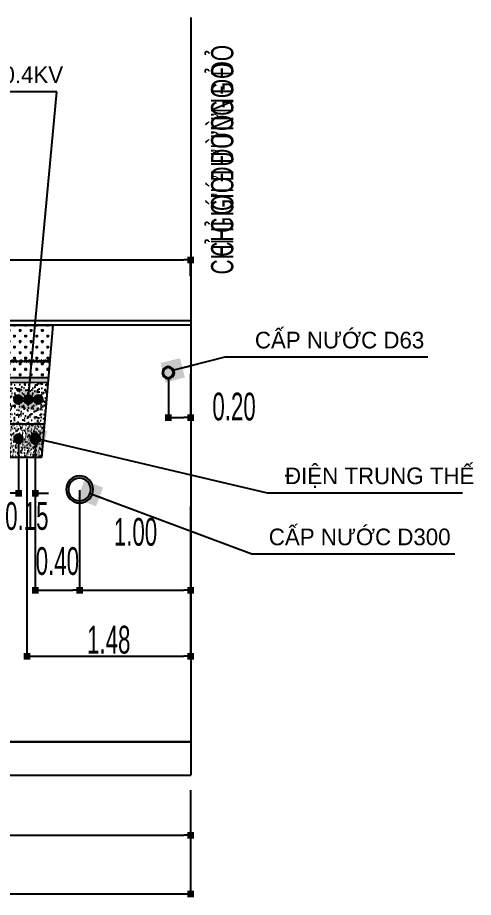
# Model space of a CAD drawing. Header units: millimetres. Extents: x 563079 to 571925, y 2063830 to 2067381.
# Drawn here: x 571092.1 to 571133.2, y 2066865.5 to 2066944.7 of the extents above; entities that cross this region are included whole.
import ezdxf

# ---------------------------------------------------------------- set-up
doc = ezdxf.new("R2010")
doc.units = ezdxf.units.MM
doc.header["$MEASUREMENT"] = 0
for name, color, linetype in [('1 LONG DUONG', 6, 'Continuous'), ('Congchiuluc', 4, 'Continuous'), ('CONGDOC', 4, 'Continuous'), ('MC', 7, 'Continuous'), ('moi', 7, 'Continuous'), ('SO', 48, 'Continuous')]:
    doc.layers.add(name, color=color, linetype=linetype)
doc.styles.add('CHUKICHTHUOC', font='', dxfattribs={"width": 0.7})
doc.styles.add('KTEN', font='')
doc.styles.add('TIEUDE', font='', dxfattribs={"width": 0.8})
doc.styles.get('CHUKICHTHUOC').set_extended_font_data('.VnArial NarrowH')
doc.styles.get('KTEN').set_extended_font_data('.VnAvantH')
doc.styles.get('TIEUDE').set_extended_font_data('.VnAvantH')
doc.dimstyles.new('DIM3', dxfattribs={"dimscale": 1.2, "dimtxt": 1.2, "dimasz": 0.4, "dimexe": 0, "dimexo": 0, "dimgap": 0.3, "dimtad": 1, "dimzin": 0, "dimdsep": 46, "dimtxsty": 'TIEUDE', "dimblk1": 'BOXFILLED', "dimblk2": 'BOXFILLED', "dimsah": 1, "dimcen": 0.09, "dimdle": 0.8, "dimclrd": 9, "dimclre": 9, "dimclrt": 7, "dimadec": 1, "dimazin": 0, "dimtfac": 1, "dimtmove": 2, "dimatfit": 3, "dimldrblk": 'BOXFILLED', "dimfxl": 1, "dimtolj": 1, "dimtzin": 0, "dimarcsym": 0})
doc.dimstyles.new('TNDH', dxfattribs={"dimscale": 0, "dimtxt": 2.5, "dimasz": 0.6, "dimexe": 0.18, "dimexo": 0.0625, "dimgap": 0.2, "dimtad": 1, "dimlfac": 0.1, "dimzin": 0, "dimdsep": 46, "dimtxsty": 'CHUKICHTHUOC', "dimblk": 'BOXFILLED', "dimcen": 0.09, "dimclrd": 8, "dimclre": 8, "dimclrt": 4, "dimadec": 0, "dimazin": 0, "dimtfac": 1, "dimtofl": 0, "dimtmove": 2, "dimatfit": 3, "dimfxl": 1, "dimtolj": 1, "dimtzin": 0, "dimarcsym": 2})

# ---------------------------------------------------------------- blocks, each defined once
blk = doc.blocks.new('_BoxFilled')
at = {"color": 0, "linetype": 'ByBlock', "lineweight": -2}
blk.add_line((-0.5, 0), (-1, 0), dxfattribs=at)
at = {"color": 0, "linetype": 'ByBlock'}
blk.add_solid([(-0.5, 0.5), (0.5, 0.5), (-0.5, -0.5), (0.5, -0.5)], dxfattribs=at)
blk = doc.blocks.new('*D128')
at = {"layer": 'CONGDOC', "color": 8, "linetype": 'Continuous', "lineweight": -2, "transparency": 16777216}
for p, q in [((570747.726, 2066875.125), (570747.726, 2066865.585)), ((571107.726, 2066875.125), (571107.726, 2066865.585)), ((571107.126, 2066865.765), (570748.326, 2066865.765))]:
    blk.add_line(p, q, dxfattribs=at)
at = {"layer": 'Defpoints', "color": 0, "linetype": 'Continuous', "transparency": 16777216}
for p in [(570747.726, 2066875.187), (571107.726, 2066875.187), (570747.726, 2066865.765)]:
    blk.add_point(p, dxfattribs=at)
at = {"layer": 'CONGDOC', "color": 8, "linetype": 'Continuous', "lineweight": -2, "transparency": 16777216, "xscale": 0.6, "yscale": 0.6, "zscale": 0.6, "rotation": 180}
blk.add_blockref('_BoxFilled', (570747.726, 2066865.765), dxfattribs=at)
at = {"layer": 'CONGDOC', "color": 8, "linetype": 'Continuous', "lineweight": -2, "transparency": 16777216, "xscale": 0.6, "yscale": 0.6, "zscale": 0.6}
blk.add_blockref('_BoxFilled', (571107.726, 2066865.765), dxfattribs=at)
at = {"layer": 'CONGDOC', "color": 4, "linetype": 'Continuous', "transparency": 16777216, "insert": (570927.726, 2066867.242), "char_height": 2.5, "attachment_point": 5, "style": 'CHUKICHTHUOC'}
blk.add_mtext('\\A1;36.00', dxfattribs=at)
blk = doc.blocks.new('*D148')
at = {"layer": 'Congchiuluc', "color": 8, "lineweight": -2, "transparency": 16777216}
for p, q in [((571047.726, 2066875.062), (571047.726, 2066870.874)), ((571107.726, 2066875.125), (571107.726, 2066870.874)), ((571048.326, 2066871.054), (571107.126, 2066871.054))]:
    blk.add_line(p, q, dxfattribs=at)
at = {"layer": 'Defpoints', "color": 0, "transparency": 16777216}
for p in [(571047.726, 2066875.125), (571107.726, 2066875.187), (571107.726, 2066871.054)]:
    blk.add_point(p, dxfattribs=at)
at = {"layer": 'Congchiuluc', "color": 8, "lineweight": -2, "transparency": 16777216, "xscale": 0.6, "yscale": 0.6, "zscale": 0.6, "rotation": 180}
blk.add_blockref('_BoxFilled', (571047.726, 2066871.054), dxfattribs=at)
at = {"layer": 'Congchiuluc', "color": 8, "lineweight": -2, "transparency": 16777216, "xscale": 0.6, "yscale": 0.6, "zscale": 0.6}
blk.add_blockref('_BoxFilled', (571107.726, 2066871.054), dxfattribs=at)
at = {"layer": 'Congchiuluc', "color": 4, "lineweight": 0, "transparency": 16777216, "insert": (571077.726, 2066872.53), "char_height": 2.5, "attachment_point": 5, "style": 'CHUKICHTHUOC'}
blk.add_mtext('\\A1;6.00', dxfattribs=at)
blk = doc.blocks.new('*D149')
at = {"layer": 'CONGDOC', "color": 8, "linetype": 'Continuous', "lineweight": -2, "transparency": 16777216}
for p, q in [((571050.726, 2066918.626), (571050.726, 2066923.035)), ((571051.326, 2066922.855), (571107.126, 2066922.855)), ((571107.726, 2066921.384), (571107.726, 2066923.035))]:
    blk.add_line(p, q, dxfattribs=at)
at = {"layer": 'Defpoints', "color": 0, "linetype": 'Continuous', "transparency": 16777216}
for p in [(571107.726, 2066922.855), (571107.726, 2066921.321), (571050.726, 2066918.564)]:
    blk.add_point(p, dxfattribs=at)
at = {"layer": 'CONGDOC', "color": 8, "linetype": 'Continuous', "lineweight": -2, "transparency": 16777216, "xscale": 0.6, "yscale": 0.6, "zscale": 0.6, "rotation": 180}
blk.add_blockref('_BoxFilled', (571050.726, 2066922.855), dxfattribs=at)
at = {"layer": 'CONGDOC', "color": 8, "linetype": 'Continuous', "lineweight": -2, "transparency": 16777216, "xscale": 0.6, "yscale": 0.6, "zscale": 0.6}
blk.add_blockref('_BoxFilled', (571107.726, 2066922.855), dxfattribs=at)
at = {"layer": 'CONGDOC', "color": 4, "linetype": 'Continuous', "transparency": 16777216, "insert": (571079.226, 2066924.331), "char_height": 2.5, "attachment_point": 5, "style": 'CHUKICHTHUOC'}
blk.add_mtext('\\A1;5.70', dxfattribs=at)
blk = doc.blocks.new('fsfsdf')
at = {"layer": 'SO'}
h = blk.add_hatch(color=4, dxfattribs=at)
h.paths.add_polyline_path([(596225.505, 2065685.043, 1), (596227.905, 2065685.043, 1)])
h.paths.add_polyline_path([(596227.705, 2065685.043, 1), (596225.705, 2065685.043, 1)], flags=17)
at = {"layer": 'SO', "color": 4}
for radius in [1.2, 1]:
    blk.add_circle((596226.705, 2065685.043), radius, dxfattribs=at)
blk = doc.blocks.new('*D156')
at = {"layer": 'CONGDOC', "color": 8, "linetype": 'Continuous', "lineweight": -2, "transparency": 16777216}
for p, q in [((571107.726, 2066912.605), (571107.726, 2066908.484)), ((571105.726, 2066912.187), (571105.726, 2066908.484)), ((571106.326, 2066908.664), (571107.126, 2066908.664))]:
    blk.add_line(p, q, dxfattribs=at)
at = {"layer": 'Defpoints', "color": 0, "linetype": 'Continuous', "transparency": 16777216}
for p in [(571107.726, 2066912.668), (571105.726, 2066912.25), (571107.726, 2066908.664)]:
    blk.add_point(p, dxfattribs=at)
at = {"layer": 'CONGDOC', "color": 8, "linetype": 'Continuous', "lineweight": -2, "transparency": 16777216, "xscale": 0.6, "yscale": 0.6, "zscale": 0.6, "rotation": 180}
blk.add_blockref('_BoxFilled', (571105.726, 2066908.664), dxfattribs=at)
at = {"layer": 'CONGDOC', "color": 8, "linetype": 'Continuous', "lineweight": -2, "transparency": 16777216, "xscale": 0.6, "yscale": 0.6, "zscale": 0.6}
blk.add_blockref('_BoxFilled', (571107.726, 2066908.664), dxfattribs=at)
at = {"layer": 'CONGDOC', "color": 4, "linetype": 'Continuous', "transparency": 16777216, "insert": (571111.633, 2066909.636), "char_height": 2.5, "attachment_point": 5, "style": 'CHUKICHTHUOC'}
blk.add_mtext('\\A1;0.20', dxfattribs=at)
blk = doc.blocks.new('dien')
at = {"layer": '1 LONG DUONG', "linetype": 'ByBlock'}
h = blk.add_hatch(color=256, dxfattribs=at)
edge = h.paths.add_edge_path()
edge.add_ellipse((595961.541, 2065557.472), major_axis=(-0.279, 0.279), ratio=1, start_angle=0, end_angle=360)
h = blk.add_hatch(color=256, dxfattribs=at)
edge = h.paths.add_edge_path()
edge.add_ellipse((595962.445, 2065557.472), major_axis=(-0.279, 0.279), ratio=1, start_angle=0, end_angle=360)
h = blk.add_hatch(color=256, dxfattribs=at)
edge = h.paths.add_edge_path()
edge.add_ellipse((595963.362, 2065557.472), major_axis=(-0.279, 0.279), ratio=1, start_angle=0, end_angle=360)
h = blk.add_hatch(color=256, dxfattribs=at)
edge = h.paths.add_edge_path()
edge.add_ellipse((595961.826, 2065553.991), major_axis=(-0.314, 0.314), ratio=1, start_angle=0, end_angle=360)
h = blk.add_hatch(color=256, dxfattribs=at)
edge = h.paths.add_edge_path()
edge.add_ellipse((595963.326, 2065553.955), major_axis=(-0.314, 0.314), ratio=1, start_angle=0, end_angle=360)
at = {"layer": 'SO'}
h = blk.add_hatch(dxfattribs=at)
h.set_pattern_fill('CROSS', color=89, scale=2, style=0)
h.paths.add_polyline_path([(595960.245, 2065564.177), (595960.524, 2065560.932), (595960.543, 2065560.932), (595960.544, 2065560.932), (595960.544, 2065560.932), (595960.867, 2065560.932), (595961.278, 2065560.932), (595961.689, 2065560.932), (595962.014, 2065560.932), (595962.372, 2065560.932), (595964.245, 2065560.932), (595964.246, 2065560.933), (595964.246, 2065560.932), (595964.784, 2065560.932), (595965.052, 2065564.181)])
h.paths.add_polyline_path([(595960.524, 2065560.932), (595960.651, 2065559.452), (595964.663, 2065559.466), (595964.784, 2065560.932), (595963.605, 2065560.932), (595963.605, 2065560.932), (595963.605, 2065560.932), (595963.117, 2065560.932), (595963.117, 2065560.932), (595963.117, 2065560.932), (595962.721, 2065560.932), (595962.717, 2065560.928), (595962.713, 2065560.932), (595962.379, 2065560.932), (595962.375, 2065560.928), (595962.372, 2065560.932), (595962.021, 2065560.932), (595962.017, 2065560.929), (595962.014, 2065560.932), (595961.694, 2065560.932), (595961.691, 2065560.929), (595961.689, 2065560.932), (595961.283, 2065560.932), (595961.28, 2065560.93), (595961.278, 2065560.932), (595960.872, 2065560.932), (595960.869, 2065560.929), (595960.867, 2065560.932)])
blk.add_hatch(color=6, dxfattribs=at).paths.add_polyline_path([(595964.624, 2065558.999), (595964.663, 2065559.466), (595960.651, 2065559.45), (595960.691, 2065558.984)])
h = blk.add_hatch(dxfattribs=at)
h.set_pattern_fill('AR-SAND', color=89, scale=0.3, style=0)
h.set_pattern_definition([(37.5, (0, 0), (-0.01889800743, 0.5780471307), [0, -0.456, 0, -0.51, 0, -0.4875]), (7.5, (0, 0), (0.53093301158, 0.84664381957), [0, -0.246, 0, -0.411, 0, -0.1575]), (327.5, (-0.369, 0), (0.93424255853, 0.00169771606), [0, -0.15, 0, -0.54, 0, -0.705]), (317.5, (-0.369, 0), (0.90183798137, 0.26330266948), [0, -0.075, 0, -0.354, 0, -0.405])])
h.paths.add_polyline_path([(595964.624, 2065558.999), (595960.691, 2065558.984), (595961.013, 2065555.244), (595964.315, 2065555.252)])
edge = h.paths.add_edge_path(flags=16)
edge.add_ellipse((595963.362, 2065557.472), major_axis=(-0.279, 0.279), ratio=1, start_angle=0, end_angle=360)
edge = h.paths.add_edge_path(flags=16)
edge.add_ellipse((595962.445, 2065557.472), major_axis=(-0.279, 0.279), ratio=1, start_angle=0, end_angle=360)
h = blk.add_hatch(dxfattribs=at)
h.set_pattern_fill('AR-SAND', color=89, scale=0.2, style=0)
h.set_pattern_definition([(37.5, (0, 0), (-0.01259867162, 0.385364753803), [0, -0.304, 0, -0.34, 0, -0.325]), (7.5, (0, 0), (0.35395534105, 0.56442921305), [0, -0.164, 0, -0.274, 0, -0.105]), (327.5, (-0.246, 0), (0.62282837235, 0.00113181071), [0, -0.1, 0, -0.36, 0, -0.47]), (317.5, (-0.246, 0), (0.60122532091, 0.17553511299), [0, -0.05, 0, -0.236, 0, -0.27])])
h.paths.add_polyline_path([(595964.315, 2065555.252), (595961.013, 2065555.244), (595961.27, 2065552.262), (595964.068, 2065552.262)])
edge = h.paths.add_edge_path(flags=16)
edge.add_ellipse((595963.326, 2065553.955), major_axis=(-0.283, 0.283), ratio=1, start_angle=0, end_angle=360)
edge = h.paths.add_edge_path(flags=16)
edge.add_ellipse((595961.826, 2065553.991), major_axis=(-0.314, 0.314), ratio=1, start_angle=0, end_angle=360)
at = {"layer": '1 LONG DUONG', "linetype": 'ByBlock'}
for p, q in [((595965.052, 2065564.181), (595960.245, 2065564.176)), ((595964.068, 2065552.262), (595965.052, 2065564.181)), ((595960.577, 2065561.05), (595960.832, 2065560.813)), ((595960.807, 2065561.059), (595960.601, 2065560.805)), ((595960.9, 2065561.051), (595961.155, 2065560.814)), ((595961.13, 2065561.059), (595960.925, 2065560.805)), ((595961.226, 2065561.048), (595961.481, 2065560.811)), ((595961.456, 2065561.056), (595961.25, 2065560.802)), ((595961.818, 2065561.048), (595961.564, 2065560.811)), ((595961.588, 2065561.056), (595961.794, 2065560.802)), ((595962.145, 2065561.047), (595961.89, 2065560.81)), ((595961.914, 2065561.056), (595962.12, 2065560.802)), ((595962.503, 2065561.047), (595962.248, 2065560.81)), ((595962.272, 2065561.055), (595962.478, 2065560.801)), ((595962.844, 2065561.047), (595962.589, 2065560.81)), ((595962.614, 2065561.055), (595962.82, 2065560.801)), ((595963.244, 2065561.05), (595962.989, 2065560.814)), ((595963.014, 2065561.059), (595963.22, 2065560.805)), ((595963.733, 2065561.051), (595963.478, 2065560.814)), ((595963.502, 2065561.059), (595963.708, 2065560.805)), ((595964.029, 2065561.051), (595963.774, 2065560.814)), ((595963.798, 2065561.059), (595964.004, 2065560.805)), ((595964.373, 2065561.051), (595964.118, 2065560.814)), ((595964.143, 2065561.06), (595964.349, 2065560.806)), ((595964.662, 2065561.051), (595964.407, 2065560.814)), ((595964.432, 2065561.059), (595964.638, 2065560.805)), ((595964.784, 2065560.932), (595960.524, 2065560.932)), ((595960.691, 2065558.984), (595964.624, 2065558.999)), ((595961.013, 2065555.244), (595964.315, 2065555.252)), ((595961.167, 2065555.248), (595961.167, 2065555.245)), ((595961.27, 2065552.262), (595964.068, 2065552.262))]:
    blk.add_line(p, q, dxfattribs=at)
at = {"layer": '1 LONG DUONG', "color": 6, "linetype": 'ByBlock'}
blk.add_line((595964.663, 2065559.466), (595960.651, 2065559.45), dxfattribs=at)
at = {"layer": '1 LONG DUONG', "linetype": 'ByBlock'}
blk.add_lwpolyline([(595960.245, 2065564.176), (595960.245, 2065564.176), (595961.27, 2065552.262)], dxfattribs=at)
for centre, major_axis in [((595961.541, 2065557.472), (-0.279, 0.279)), ((595962.445, 2065557.472), (-0.279, 0.279)), ((595963.362, 2065557.472), (-0.279, 0.279)), ((595961.826, 2065553.991), (-0.314, 0.314)), ((595963.326, 2065553.955), (-0.283, 0.283))]:
    blk.add_ellipse(centre, major_axis=major_axis, ratio=1, start_param=3.926991, end_param=10.210176, dxfattribs=at)
blk = doc.blocks.new('*D159')
at = {"layer": 'CONGDOC', "color": 8, "linetype": 'Continuous', "lineweight": -2, "transparency": 16777216}
for p, q in [((571097.726, 2066902.129), (571097.726, 2066892.939)), ((571107.726, 2066900.642), (571107.726, 2066892.939)), ((571098.326, 2066893.119), (571107.126, 2066893.119))]:
    blk.add_line(p, q, dxfattribs=at)
at = {"layer": 'Defpoints', "color": 0, "linetype": 'Continuous', "transparency": 16777216}
for p in [(571097.726, 2066902.191), (571107.726, 2066900.704), (571107.726, 2066893.119)]:
    blk.add_point(p, dxfattribs=at)
at = {"layer": 'CONGDOC', "color": 8, "linetype": 'Continuous', "lineweight": -2, "transparency": 16777216, "xscale": 0.6, "yscale": 0.6, "zscale": 0.6, "rotation": 180}
blk.add_blockref('_BoxFilled', (571097.726, 2066893.119), dxfattribs=at)
at = {"layer": 'CONGDOC', "color": 8, "linetype": 'Continuous', "lineweight": -2, "transparency": 16777216, "xscale": 0.6, "yscale": 0.6, "zscale": 0.6}
blk.add_blockref('_BoxFilled', (571107.726, 2066893.119), dxfattribs=at)
at = {"layer": 'CONGDOC', "color": 4, "linetype": 'Continuous', "transparency": 16777216, "insert": (571102.76, 2066898.356), "char_height": 2.5, "attachment_point": 5, "style": 'CHUKICHTHUOC'}
blk.add_mtext('\\A1;1.00', dxfattribs=at)
blk = doc.blocks.new('*D295')
at = {"layer": 'CONGDOC', "color": 8, "linetype": 'Continuous', "lineweight": -2, "transparency": 16777216}
for p, q in [((571092.226, 2066906.706), (571092.226, 2066901.672)), ((571093.726, 2066906.706), (571093.726, 2066901.672)), ((571091.626, 2066901.852), (571091.026, 2066901.852)), ((571094.326, 2066901.852), (571094.926, 2066901.852))]:
    blk.add_line(p, q, dxfattribs=at)
at = {"layer": 'Defpoints', "color": 0, "linetype": 'Continuous', "transparency": 16777216}
for p in [(571092.226, 2066906.768), (571093.726, 2066906.768), (571093.726, 2066901.852)]:
    blk.add_point(p, dxfattribs=at)
at = {"layer": 'CONGDOC', "color": 8, "linetype": 'Continuous', "lineweight": -2, "transparency": 16777216, "xscale": 0.6, "yscale": 0.6, "zscale": 0.6}
blk.add_blockref('_BoxFilled', (571092.226, 2066901.852), dxfattribs=at)
at = {"layer": 'CONGDOC', "color": 8, "linetype": 'Continuous', "lineweight": -2, "transparency": 16777216, "xscale": 0.6, "yscale": 0.6, "zscale": 0.6, "rotation": 180}
blk.add_blockref('_BoxFilled', (571093.726, 2066901.852), dxfattribs=at)
at = {"layer": 'CONGDOC', "color": 4, "linetype": 'Continuous', "transparency": 16777216, "insert": (571092.976, 2066899.786), "char_height": 2.5, "attachment_point": 5, "style": 'CHUKICHTHUOC'}
blk.add_mtext('\\A1;0.15', dxfattribs=at)
blk = doc.blocks.new('*D283')
at = {"layer": 'CONGDOC', "color": 8, "linetype": 'Continuous', "lineweight": -2, "transparency": 16777216}
for p, q in [((571093.726, 2066901.79), (571093.726, 2066892.939)), ((571097.726, 2066900.297), (571097.726, 2066892.939)), ((571094.326, 2066893.119), (571097.126, 2066893.119))]:
    blk.add_line(p, q, dxfattribs=at)
at = {"layer": 'Defpoints', "color": 0, "linetype": 'Continuous', "transparency": 16777216}
for p in [(571093.726, 2066901.852), (571097.726, 2066900.359), (571097.726, 2066893.119)]:
    blk.add_point(p, dxfattribs=at)
at = {"layer": 'CONGDOC', "color": 8, "linetype": 'Continuous', "lineweight": -2, "transparency": 16777216, "xscale": 0.6, "yscale": 0.6, "zscale": 0.6, "rotation": 180}
blk.add_blockref('_BoxFilled', (571093.726, 2066893.119), dxfattribs=at)
at = {"layer": 'CONGDOC', "color": 8, "linetype": 'Continuous', "lineweight": -2, "transparency": 16777216, "xscale": 0.6, "yscale": 0.6, "zscale": 0.6}
blk.add_blockref('_BoxFilled', (571097.726, 2066893.119), dxfattribs=at)
at = {"layer": 'CONGDOC', "color": 4, "linetype": 'Continuous', "transparency": 16777216, "insert": (571095.726, 2066895.728), "char_height": 2.5, "attachment_point": 5, "style": 'CHUKICHTHUOC'}
blk.add_mtext('\\A1;0.40', dxfattribs=at)
blk = doc.blocks.new('*D284')
at = {"layer": 'CONGDOC', "color": 8, "linetype": 'Continuous', "lineweight": -2, "transparency": 16777216}
for p, q in [((571092.976, 2066904.946), (571092.976, 2066886.994)), ((571107.726, 2066896.728), (571107.726, 2066886.994)), ((571093.576, 2066887.174), (571107.126, 2066887.174))]:
    blk.add_line(p, q, dxfattribs=at)
at = {"layer": 'Defpoints', "color": 0, "linetype": 'Continuous', "transparency": 16777216}
for p in [(571092.976, 2066905.008), (571107.726, 2066896.79), (571107.726, 2066887.174)]:
    blk.add_point(p, dxfattribs=at)
at = {"layer": 'CONGDOC', "color": 8, "linetype": 'Continuous', "lineweight": -2, "transparency": 16777216, "xscale": 0.6, "yscale": 0.6, "zscale": 0.6, "rotation": 180}
blk.add_blockref('_BoxFilled', (571092.976, 2066887.174), dxfattribs=at)
at = {"layer": 'CONGDOC', "color": 8, "linetype": 'Continuous', "lineweight": -2, "transparency": 16777216, "xscale": 0.6, "yscale": 0.6, "zscale": 0.6}
blk.add_blockref('_BoxFilled', (571107.726, 2066887.174), dxfattribs=at)
at = {"layer": 'CONGDOC', "color": 4, "linetype": 'Continuous', "transparency": 16777216, "insert": (571100.351, 2066888.65), "char_height": 2.5, "attachment_point": 5, "style": 'CHUKICHTHUOC'}
blk.add_mtext('\\A1;1.48', dxfattribs=at)

msp = doc.modelspace()

# ---------------------------------------------------------------- linework, layer by layer
at = {"layer": 'MC'}
for points in [[(571107.72639, 2066879.47873), (570747.72639, 2066879.47873)], [(570747.72639, 2066876.47873), (571107.72639, 2066876.47873)]]:
    msp.add_lwpolyline(points, dxfattribs=at)
at = {"layer": 'moi', "color": 6, "linetype": 'Continuous'}
msp.add_line((571107.72639, 2066944.67061), (571107.72639, 2066876.47873), dxfattribs=at)
at = {"layer": 'moi', "linetype": 'Continuous'}
for p, q in [((571050.72639, 2066917.40427), (571107.72639, 2066917.40427)), ((571050.72639, 2066917.40427), (571107.72639, 2066917.40427)), ((571048.15298, 2066879.47873), (571107.72639, 2066879.47873))]:
    msp.add_line(p, q, dxfattribs=at)
at = {"layer": 'moi', "color": 5, "linetype": 'Continuous'}
msp.add_line((571050.74062, 2066917.00427), (571107.72639, 2066917.00427), dxfattribs=at)

# ---------------------------------------------------------------- block references
at = {"layer": 'SO', "color": 4, "xscale": -1}
msp.add_blockref('dien', (1167055.55265, 1352.81356), dxfattribs=at)
at = {"layer": 'SO', "color": 4}
for p, xscale, yscale, zscale in [((842388.86211, 1127026.00977), -0.4550000000745058, 0.4550000000745058, 0.4550000000745058), ((1175671.60489, -27702.44178), -1.013999999966472, 1.013999999966472, 1.013999999966472)]:
    msp.add_blockref('fsfsdf', p, dxfattribs=dict(at, xscale=xscale, yscale=yscale, zscale=zscale))

# ---------------------------------------------------------------- texts
at = {"layer": 'MC', "style": 'KTEN'}
for s, p in [('®iÖn h¹ thÕ 0.4kv', (571077.5185, 2066938.77362)), ('cÊp n\xadíc d63', (571113.50935, 2066914.88843)), ('®iÖn trung thÕ', (571116.21995, 2066902.66717)), ('cÊp n\xadíc d300', (571114.76241, 2066897.16894))]:
    msp.add_text(s, height=1.5, dxfattribs=at).set_placement(p)
at = {"layer": 'moi', "color": 2, "linetype": 'Continuous', "style": 'KTEN', "width": 0.7}
for p in [(571111.56406, 2066923.14785), (571111.56406, 2066921.54764)]:
    msp.add_text('chØ giíi ®\xadêng ®á', height=2, rotation=90, dxfattribs=at).set_placement(p)

# ---------------------------------------------------------------- dimensions: what is measured, and where the dimension line sits
at = {"layer": 'Congchiuluc', "lineweight": 0}
dim = msp.add_linear_dim(base=(571107.72639, 2066871.05358), p1=(571047.72639, 2066875.12469), p2=(571107.72639, 2066875.18719), dimstyle='TNDH', override={"dimscale": 1}, dxfattribs=at)
dim.commit()
dim.dimension.update_dxf_attribs({"geometry": '*D148', "text_midpoint": (571077.72639, 2066872.53001)})
at = {"layer": 'CONGDOC', "linetype": 'Continuous'}
for base, p1, p2, picture, middle in [((571107.72639, 2066922.85473), (571050.72639, 2066918.56357), (571107.72639, 2066921.32126), '*D149', (571079.22639, 2066924.33116)), ((570747.72639, 2066865.76482), (571107.72639, 2066875.18719), (570747.72639, 2066875.18719), '*D128', (570927.72639, 2066867.24211))]:
    dim = msp.add_linear_dim(base=base, p1=p1, p2=p2, angle=180, dimstyle='TNDH', override={"dimscale": 1}, dxfattribs=at)
    dim.commit()
    dim.dimension.update_dxf_attribs({"geometry": picture, "text_midpoint": middle})
dim = msp.add_linear_dim(base=(571107.72639, 2066908.66408), p1=(571105.72639, 2066912.24961), p2=(571107.72639, 2066912.66764), angle=180, dimstyle='TNDH', override={"dimscale": 1}, dxfattribs=at)
dim.commit()
dim.dimension.update_dxf_attribs({"geometry": '*D156', "text_midpoint": (571111.63338, 2066909.63633), "dimtype": 160})
for base, p1, p2, picture, middle in [((571093.72639, 2066901.85242), (571092.22639, 2066906.76819), (571093.72639, 2066906.76819), '*D295', (571092.97639, 2066899.78638)), ((571107.72639, 2066893.11871), (571097.72646, 2066902.19148), (571107.72639, 2066900.70445), '*D159', (571102.75959, 2066898.35616)), ((571097.72646, 2066893.11871), (571093.72639, 2066901.85242), (571097.72646, 2066900.35946), '*D283', (571095.72643, 2066895.72842))]:
    dim = msp.add_linear_dim(base=base, p1=p1, p2=p2, dimstyle='TNDH', override={"dimscale": 1}, dxfattribs=at)
    dim.commit()
    dim.dimension.update_dxf_attribs({"geometry": picture, "text_midpoint": middle, "dimtype": 160})
dim = msp.add_linear_dim(base=(571107.7263929299, 2066887.1736910159), p1=(571092.9763929299, 2066905.008380461), p2=(571107.7263929299, 2066896.7903272931), dimstyle='TNDH', override={"dimscale": 1}, dxfattribs=at)
dim.commit()
dim.dimension.update_dxf_attribs({"geometry": '*D284', "text_midpoint": (571100.3513929299, 2066888.6501234849)})

# ---------------------------------------------------------------- leaders
at = {"layer": 'MC', "color": 9}
for points in [[(571093.10793, 2066910.28514), (571095.68214, 2066938.00207), (571077.42832, 2066938.00207)], [(571106.11305, 2066912.91825), (571110.82159, 2066914.11689), (571129.07541, 2066914.11689)], [(571093.72639, 2066906.80448), (571114.61556, 2066901.89562), (571132.20339, 2066901.89562)], [(571098.67634, 2066901.83678), (571113.24253, 2066896.3974), (571131.49635, 2066896.3974)]]:
    msp.add_leader(points, dimstyle='DIM3', override={"dimasz": 1.5, "dimgap": 0.3, "dimtad": 0}, dxfattribs=at)

doc.saveas('drawing.dxf')
